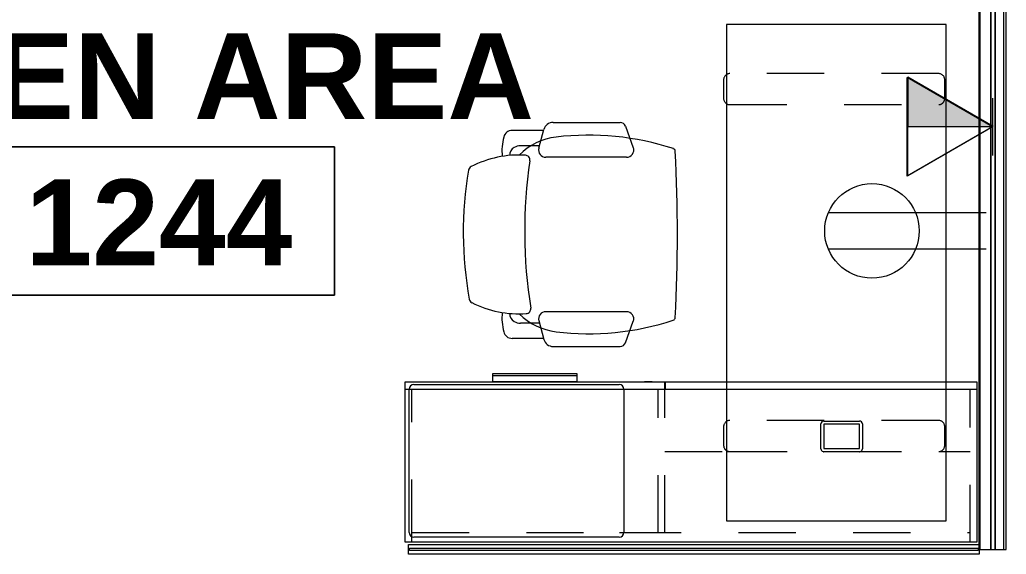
# Model space of a CAD drawing. Header units: inches. Extents: x -326 to 986, y -79 to 1436.
# Drawn here: x 89.1 to 192.5, y 976.4 to 1032.4 of the extents above; entities that cross this region are included whole.
import ezdxf

# ---------------------------------------------------------------- set-up
doc = ezdxf.new("R2010")
doc.units = ezdxf.units.IN
doc.header["$LTSCALE"] = 48
doc.header["$MEASUREMENT"] = 0
doc.linetypes.add('Dash', pattern=[0.25, 0.125, -0.125])
for name, color, linetype, lineweight in [('A-ANNO-NOTE', 4, 'Continuous', 13), ('A-AREA-IDEN', 1, 'Continuous', 9), ('I-FURN', 47, 'Continuous', 9), ('I-FURN-HDLN', 47, 'Dash', 9), ('I-FURN-PNLS', 47, 'Continuous', 9)]:
    doc.layers.add(name, color=color, linetype=linetype, lineweight=lineweight)
doc.styles.add('Swis721 Lt BT_B', font='', dxfattribs={"height": 9})
doc.styles.get('Swis721 Lt BT_B').set_extended_font_data('Swis721 Lt BT', bold=True)

# ---------------------------------------------------------------- blocks, each defined once
blk = doc.blocks.new('Layout_District_2_Pack-Teknion-OTJ-R2015 - Layout_District_2_Pack-Teknion-OTJ-R2015-7059576-Level XX  POWER _ SIGNAL NEW')
at = {"layer": 'I-FURN'}
for p, q in [((-0.27, 72), (-1.45, 72)), ((-1.45, 72), (-1.45, 0)), ((-1.2, 72), (-1.2, 0)), ((1.42, 72), (-1.2, 72)), ((0.17, 72), (-0.29, 72)), ((-0.29, 72), (-0.29, 0)), ((-0.27, 0), (-0.27, 72)), ((0.17, 0), (0.17, 72)), ((1.33, 72), (0.17, 72)), ((0.17, 72), (0.17, 0)), ((1.33, 0), (1.33, 72)), ((1.42, 0), (1.42, 72)), ((46.02, 50.74), (38.99, 50.74)), ((38.44, 50.35), (37.62, 48.09)), ((47.51, 48.03), (46.99, 49.99)), ((47.02, 49.89), (50.31, 49.89)), ((47.44, 48.29), (49.44, 48.29)), ((38.32, 47.09), (46.79, 47.09)), ((38.32, 30.91), (46.79, 30.91)), ((38.44, 27.65), (37.62, 29.91)), ((47.51, 29.97), (46.99, 28.01)), ((47.44, 29.71), (49.44, 29.71)), ((47.02, 28.11), (50.31, 28.11)), ((46.02, 27.26), (38.99, 27.26))]:
    blk.add_line(p, q, dxfattribs=at)
for centre, radius, start, end in [((38.99, 50.15), 0.585, 90, 160), ((46.02, 49.74), 1, 15, 90), ((50.31, 48.98), 0.911, 14.1732, 90), ((42.32, 20.62), 28.78, 83.2404, 107.9891), ((44.94, 42.71), 6.53, 44.8425, 83.2404), ((45.36, 47.73), 6.02, 354.7307, 14.1732), ((202.98, 38.9), 169.98, 177.0254, 182.9069), ((33.53, 47.71), 0.3, 107.9891, 177.0254), ((38.32, 47.84), 0.75, 160, 270), ((46.79, 47.84), 0.75, 270, 15), ((49.44, 46.97), 1.32, 60.2619, 90), ((49.66, 47.34), 0.896, 355.7417, 60.2619), ((48.86, 46.79), 0.5, 93.8774, 189.1411), ((-1.42, 38.71), 50.42, 351.5232, 9.1411), ((49.57, 36.22), 11.1, 63.3879, 93.8774), ((54.32, 45.7), 0.5, 10.1783, 63.3879), ((16.05, 38.82), 39.38, 350.3974, 10.1783), ((54.39, 32.34), 0.5, 297.0184, 350.3974), ((48.95, 31.2), 0.5, 171.5232, 266.6121), ((49.57, 41.78), 11.1, 266.6121, 297.0184), ((33.52, 30.3), 0.3, 182.9069, 251.9891), ((42.32, 57.38), 28.78, 251.9891, 276.7596), ((38.32, 30.16), 0.75, 90, 200), ((44.94, 35.29), 6.53, 276.7596, 315.1575), ((46.79, 30.16), 0.75, 345, 90), ((49.66, 30.66), 0.896, 299.7381, 4.2583), ((45.36, 30.27), 6.02, 345.8268, 5.2693), ((49.44, 31.03), 1.32, 270, 299.7381), ((46.02, 28.26), 1, 270, 345), ((50.31, 29.02), 0.911, 270, 345.8268), ((38.99, 27.85), 0.585, 200, 270)]:
    blk.add_arc(centre, radius, start, end, dxfattribs=at)
blk = doc.blocks.new('Storage-Credenza-Teknion-UGDS_Full_Drawer_for_Height_Adjustable_Table-R2015 - 16_ x 66_-7090608-Level XX  POWER _ SIGNAL NEW')
at = {"layer": 'I-FURN'}
for p, q in [((-20.76, 9.65), (-11.96, 9.65)), ((-20.76, 8.78), (-20.76, 9.65)), ((-20.76, 9.46), (-11.96, 9.46)), ((-11.96, 9.65), (-11.96, 8.78)), ((-29.94, -8), (-29.94, 8.78)), ((-29.94, 8.78), (3.75, 8.78)), ((-11.96, 8.78), (-20.76, 8.78)), ((-4.86, 8.84), (-4.07, 8.84)), ((-4.86, 8.78), (-4.86, 8.84)), ((-4.07, 8.78), (-4.86, 8.78)), ((-4.07, 8.84), (-4.07, 8.78)), ((-2.78, 8.78), (-2.78, 8)), ((-2.66, 8), (-2.66, 8.78)), ((3.75, 8.78), (26.75, 8.78)), ((26.75, 8.78), (29.95, 8.78)), ((29.95, 8.78), (29.95, -8)), ((-29.52, 8), (-29.94, 8)), ((-29.04, 8), (-29.52, 8)), ((-7.02, 8), (-29.02, 8)), ((-2.72, 8), (-7.02, 8)), ((3.75, 8), (-2.72, 8)), ((26.75, 8), (3.75, 8)), ((29.95, 8), (26.75, 8)), ((13.62, 1.77), (13.62, 4.38)), ((13.91, 4.34), (13.91, 1.8)), ((17.66, 4.34), (13.91, 4.34)), ((13.92, 4.68), (17.66, 4.68)), ((17.66, 1.8), (17.66, 4.34)), ((17.96, 4.38), (17.96, 1.77)), ((13.91, 1.8), (17.66, 1.8)), ((17.66, 1.47), (13.92, 1.47)), ((29.95, -8), (-29.94, -8))]:
    blk.add_line(p, q, dxfattribs=at)
for centre, start, end in [((13.92, 4.38), 90, 180), ((17.66, 4.38), 0, 90), ((13.92, 1.77), 180, 256.7192), ((13.92, 1.77), 256.7192, 270), ((17.66, 1.77), 270, 283.2808), ((17.66, 1.77), 283.2808, 360)]:
    blk.add_arc(centre, 0.299, start, end, dxfattribs=at)
at = {"layer": 'I-FURN-HDLN'}
for p, q in [((-29.24, -7.43), (-29.24, 8)), ((-3.42, -6.98), (-3.42, 8)), ((-2.72, -6.98), (-2.72, 8)), ((29.25, -8), (29.25, 8)), ((-2.72, 1.5), (3.75, 1.5)), ((3.75, 1.5), (4.01, 1.5)), ((4.01, 1.5), (4.06, 1.5)), ((4.07, 1.5), (25.95, 1.5)), ((26.01, 1.5), (26.75, 1.5)), ((26.75, 1.5), (29.25, 1.5)), ((-29.24, -6.98), (-7.52, -6.98)), ((-7.5, -6.98), (-7.02, -6.98)), ((-7.02, -6.98), (29.25, -6.98)), ((-29.24, -8), (-29.24, -7.43))]:
    blk.add_line(p, q, dxfattribs=at)
blk = doc.blocks.new('Seat_Cusion-Teknion-District - UWLC-7090611-Level XX  POWER _ SIGNAL NEW')
at = {"layer": 'I-FURN'}
for p, q in [((-11.25, -7.5), (-11.25, 7.5)), ((-10.75, 8), (10.75, 8)), ((11.25, 7.5), (11.25, -7.5)), ((10.75, -8), (-10.75, -8))]:
    blk.add_line(p, q, dxfattribs=at)
for centre, start, end in [((-10.75, 7.5), 90, 180), ((10.75, 7.5), 0, 90), ((-10.75, -7.5), 180, 270), ((10.75, -7.5), 270, 0)]:
    blk.add_arc(centre, 0.5, start, end, dxfattribs=at)
blk = doc.blocks.new('Worksurface-Teknion-UNWR-Rectangle-R2015 - 24_ Depth-7059560-Level XX  POWER _ SIGNAL NEW')
at = {"layer": 'I-FURN'}
for p, q in [((26, 47.78), (-26, 47.78)), ((-26, 47.78), (-26, 24.78)), ((26, 24.78), (26, 47.78)), ((-26, 24.78), (26, 24.78))]:
    blk.add_line(p, q, dxfattribs=at)
at = {"layer": 'I-FURN-HDLN'}
for p, q in [((-18.25, 47.63), (-20.22, 47.63)), ((18.09, 47.63), (16.12, 47.63)), ((-20.86, 46.99), (-20.86, 25.1)), ((-17.61, 25.1), (-17.61, 46.99)), ((15.48, 46.99), (15.48, 25.1)), ((18.72, 25.1), (18.72, 46.99)), ((-20.22, 24.46), (-18.25, 24.46)), ((16.12, 24.46), (18.09, 24.46))]:
    blk.add_line(p, q, dxfattribs=at)
for centre, start, end in [((-20.22, 46.99), 90, 180), ((-18.25, 46.99), 360, 90), ((16.12, 46.99), 90, 180), ((18.09, 46.99), 0, 90), ((-20.22, 25.1), 180, 270), ((-18.25, 25.1), 270, 360), ((16.12, 25.1), 180, 270), ((18.09, 25.1), 270, 0)]:
    blk.add_arc(centre, 0.638, start, end, dxfattribs=at)
blk = doc.blocks.new('Screens-Teknion-UALSG_Solid_Lateral-R2015 - 9_ High Glass-7090614-Level XX  POWER _ SIGNAL NEW')
at = {"layer": 'I-FURN'}
for p, q in [((-29.89, 0.51), (29.86, 0.51)), ((-29.89, -0.51), (-29.89, 0.51)), ((-29.78, 0.12), (29.78, 0.12)), ((-29.78, -0.12), (-29.78, 0.12)), ((29.78, 0.12), (29.78, -0.12)), ((29.89, 0.51), (29.89, 0)), ((29.89, -0.51), (-29.89, -0.51)), ((29.78, -0.12), (-29.78, -0.12)), ((29.89, 0), (29.89, -0.51))]:
    blk.add_line(p, q, dxfattribs=at)
blk = doc.blocks.new('Room Tag - Room Name and Number-3379422-Level XX  POWER _ SIGNAL NEW')
at = {"layer": 'A-AREA-IDEN'}
for p, q in [((-0.1881, -0.1636), (-0.1881, -0.0018)), ((-0.1881, -0.0018), (0.1869, -0.0018)), ((0.1869, -0.0018), (-0.1881, -0.0018)), ((-0.1881, -0.0018), (-0.1881, -0.1636)), ((0.1869, -0.0018), (0.1869, -0.1636)), ((0.1869, -0.1636), (0.1869, -0.0018)), ((0.1869, -0.1636), (-0.1881, -0.1636)), ((-0.1881, -0.1636), (0.1869, -0.1636))]:
    blk.add_line(p, q, dxfattribs=at)

msp = doc.modelspace()

# ---------------------------------------------------------------- hatches: boundary and pattern name
at = {"layer": 'A-ANNO-NOTE'}
msp.add_hatch(color=256, dxfattribs=at).paths.add_polyline_path([(191.08, 1021.22), (182.15, 1026.38), (182.15, 1021.22)], flags=0)

# ---------------------------------------------------------------- linework, layer by layer
for p, q in [((191.02, 1021.18), (182.08, 1026.34)), ((182.08, 1016.02), (182.08, 1026.34)), ((191.08, 1021.22), (182.15, 1026.38)), ((182.15, 1026.38), (182.15, 1021.22)), ((191.08, 1021.22), (182.15, 1026.38)), ((182.15, 1016.06), (182.15, 1026.38)), ((191.02, 1024.18), (191.02, 1018.18)), ((191.02, 1021.18), (182.08, 1016.02)), ((182.15, 1021.22), (191.08, 1021.22)), ((191.08, 1021.22), (182.15, 1016.06)), ((190.36, 1012.19), (173.84, 1012.19)), ((190.36, 1008.36), (173.84, 1008.36)), ((190.36, 1008.36), (173.84, 1008.36))]:
    msp.add_line(p, q, dxfattribs=at)
msp.add_circle((178.4, 1010.28), 4.95, dxfattribs=at)

# ---------------------------------------------------------------- block references
at = {"layer": 'A-AREA-IDEN', "xscale": 95.99999999999994, "yscale": 95.99999999999994, "zscale": 95.99999999999994}
msp.add_blockref('Room Tag - Room Name and Number-3379422-Level XX  POWER _ SIGNAL NEW', (104.14, 1019.27), dxfattribs=at)
at = {"layer": 'I-FURN', "rotation": 269.9999999999997}
msp.add_blockref('Worksurface-Teknion-UNWR-Rectangle-R2015 - 24_ Depth-7059560-Level XX  POWER _ SIGNAL NEW', (138.4, 1005.9), dxfattribs=at)
at = {"layer": 'I-FURN'}
for name, p in [('Storage-Credenza-Teknion-UGDS_Full_Drawer_for_Height_Adjustable_Table-R2015 - 16_ x 66_-7090608-Level XX  POWER _ SIGNAL NEW', (159.44, 985.68)), ('Seat_Cusion-Teknion-District - UWLC-7090611-Level XX  POWER _ SIGNAL NEW', (141.17, 986.19)), ('Screens-Teknion-UALSG_Solid_Lateral-R2015 - 9_ High Glass-7090614-Level XX  POWER _ SIGNAL NEW', (159.74, 976.91))]:
    msp.add_blockref(name, p, dxfattribs=at)
at = {"layer": 'I-FURN-PNLS', "rotation": 180}
msp.add_blockref('Layout_District_2_Pack-Teknion-OTJ-R2015 - Layout_District_2_Pack-Teknion-OTJ-R2015-7059576-Level XX  POWER _ SIGNAL NEW', (191.02, 1048.91), dxfattribs=at)

# ---------------------------------------------------------------- texts
at = {"layer": 'A-AREA-IDEN', "char_height": 9, "attachment_point": 1, "style": 'Swis721 Lt BT_B'}
for s, insert, width in [('OPEN AREA', (68.26, 1030.99), 86.658), ('1244', (89.73, 1015.67), 33.936)]:
    msp.add_mtext(s, dxfattribs=dict(at, insert=insert, width=width))

doc.saveas('drawing.dxf')
